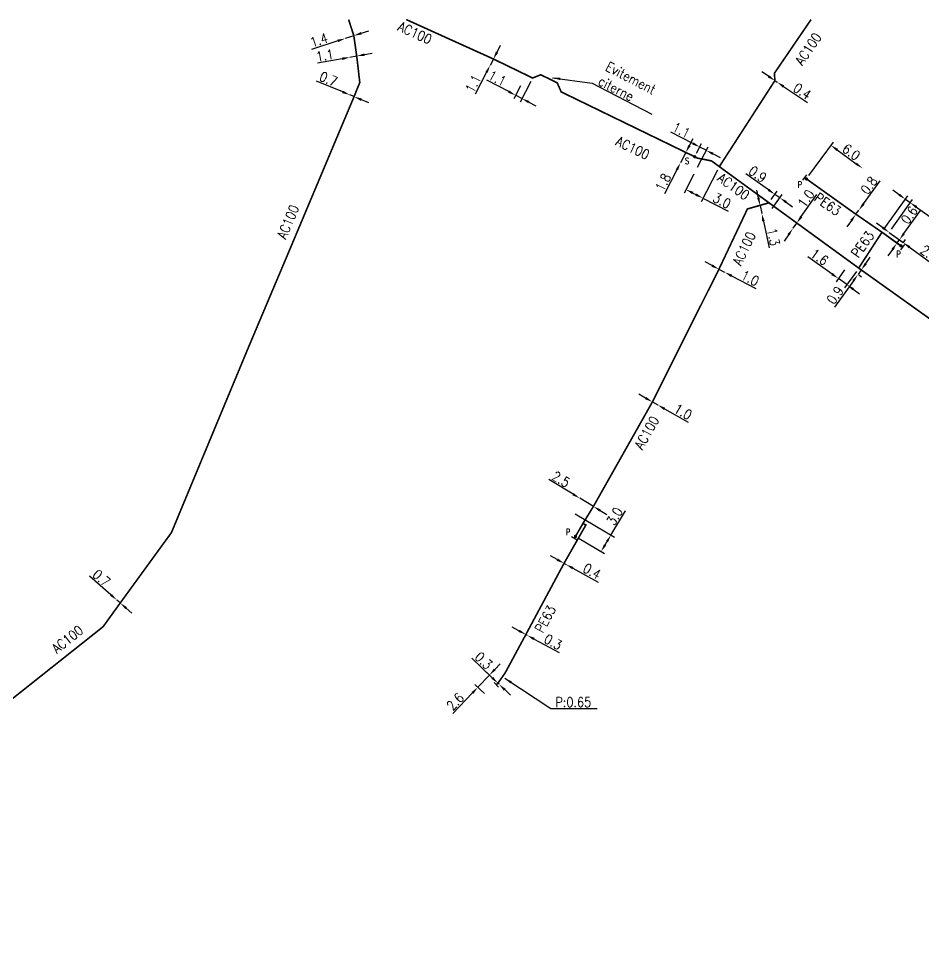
# Model space of a CAD drawing. Header units: millimetres. Extents: x 107999 to 109004, y 120010 to 121005.
# Drawn here: x 108574.5 to 108713.8, y 120855.8 to 121000.1 of the extents above; entities that cross this region are included whole.
import ezdxf
from ezdxf.enums import TextEntityAlignment as Align

# ---------------------------------------------------------------- set-up
doc = ezdxf.new("R2010")
doc.units = ezdxf.units.MM
doc.header["$PDMODE"] = 34
doc.linetypes.add('L_25_AP', pattern=[2000, 1000, 1000])
doc.linetypes.add('L_25_PE', pattern=[2000, 1000, 1000])
doc.layers.get('0').update_dxf_attribs({"linetype": 'CONTINUOUS'})
doc.layers.get('Defpoints').update_dxf_attribs({"linetype": 'CONTINUOUS'})
for name, color, linetype in [('L_150', 1, 'CONTINUOUS'), ('L_300', 7, 'CONTINUOUS'), ('L_340', 7, 'CONTINUOUS')]:
    doc.layers.add(name, color=color, linetype=linetype)
doc.styles.add('G_ROMANS', font='ROMANS.SHX', dxfattribs={"width": 0.75})
doc.styles.get("Standard").update_dxf_attribs({"font": 'romans.shx', "width": 0.85})
doc.dimstyles.get("Standard").update_dxf_attribs({"dimtxt": 1.5, "dimasz": 1.2, "dimexe": 0.625, "dimexo": 0.625, "dimgap": 0.25, "dimtad": 1, "dimdec": 1, "dimzin": 0, "dimdsep": 46, "dimtxsty": 'Standard', "dimcen": -0.5, "dimadec": 0, "dimazin": 0, "dimtfac": 1, "dimtdec": 1, "dimtmove": 0, "dimatfit": 3, "dimfxl": 0, "dimtolj": 1, "dimtzin": 0, "dimarcsym": 0})

# ---------------------------------------------------------------- blocks, each defined once
blk = doc.blocks.new('L_340_07')
at = {"color": 0, "linetype": 'Continuous', "const_width": 0.25, "flags": 128}
blk.add_lwpolyline([(0, 0), (0.35, 0)], dxfattribs=at)
at = {"color": 0, "linetype": 'Continuous', "flags": 128}
blk.add_lwpolyline([(0.35, -0.5), (0.35, 0.5)], dxfattribs=at)
at = {"color": 0, "linetype": 'Continuous', "width": 0.75, "flags": 3}
for tag, p in [('DEF_LEG', (0.72, -3.47)), ('DEF_COUP', (0.72, -5.97)), ('DEF_TYPE', (0.72, -8.47))]:
    blk.add_attdef(tag, text='', height=1.2, dxfattribs=at).set_placement(p, align=Align.MIDDLE)
blk = doc.blocks.new('*D84')
at = {"layer": 'Defpoints', "color": 0, "linetype": 'Continuous', "transparency": 16777216}
for p in [(108702.09, 120961.95), (108703.88, 120961.71), (108700.76, 120960.09)]:
    blk.add_point(p, dxfattribs=at)
at = {"layer": 'L_150', "color": 0, "linetype": 'Continuous', "lineweight": -2, "transparency": 16777216}
for p, q in [((108699.78, 120960.79), (108696.05, 120963.46)), ((108701.72, 120961.44), (108700.39, 120959.58)), ((108703.52, 120961.2), (108701.69, 120958.65)), ((108702.06, 120959.16), (108700.76, 120960.09)), ((108703.03, 120958.46), (108704.01, 120957.76))]:
    blk.add_line(p, q, dxfattribs=at)
at = {"layer": 'L_150', "color": 0, "linetype": 'Continuous', "transparency": 16777216}
for points in [[(108699.9, 120960.95), (108699.66, 120960.63), (108700.76, 120960.09)], [(108703.15, 120958.62), (108702.92, 120958.3), (108702.06, 120959.16)]]:
    blk.add_solid(points, dxfattribs=at)
at = {"layer": 'L_150', "color": 0, "linetype": 'Continuous', "transparency": 16777216, "insert": (108697.85, 120963.4), "char_height": 1.5, "attachment_point": 5, "rotation": 324.4195}
blk.add_mtext('\\A1;1.6', dxfattribs=at)
blk = doc.blocks.new('*D85')
at = {"layer": 'Defpoints', "color": 0, "linetype": 'Continuous', "transparency": 16777216}
for p in [(108703.88, 120961.71), (108703.39, 120961.02), (108703.78, 120960.74)]:
    blk.add_point(p, dxfattribs=at)
at = {"layer": 'L_150', "color": 0, "linetype": 'Continuous', "lineweight": -2, "transparency": 16777216}
for p, q in [((108704.97, 120962.4), (108705.67, 120963.38)), ((108704.27, 120961.43), (108703.78, 120960.74)), ((108703.89, 120960.65), (108704.29, 120960.37)), ((108704.39, 120961.35), (108704.78, 120961.07)), ((108703.08, 120959.76), (108700.16, 120955.68))]:
    blk.add_line(p, q, dxfattribs=at)
at = {"layer": 'L_150', "color": 0, "linetype": 'Continuous', "transparency": 16777216}
for points in [[(108704.81, 120962.52), (108705.13, 120962.29), (108704.27, 120961.43)], [(108702.92, 120959.88), (108703.24, 120959.65), (108703.78, 120960.74)]]:
    blk.add_solid(points, dxfattribs=at)
at = {"layer": 'L_150', "color": 0, "linetype": 'Continuous', "transparency": 16777216, "insert": (108700.25, 120957.53), "char_height": 1.5, "attachment_point": 5, "rotation": 54.4195}
blk.add_mtext('\\A1;0.9', dxfattribs=at)
blk = doc.blocks.new('*D86')
at = {"layer": 'Defpoints', "color": 0, "linetype": 'Continuous', "transparency": 16777216}
for p in [(108708.56, 120967.21), (108708.56, 120967.21), (108710.39, 120965.14)]:
    blk.add_point(p, dxfattribs=at)
at = {"layer": 'L_300', "color": 0, "linetype": 'Continuous', "lineweight": -2, "transparency": 16777216}
for p, q in [((108707.59, 120967.91), (108706.62, 120968.62)), ((108708.56, 120967.21), (108710.75, 120965.63)), ((108710.76, 120965.65), (108711.11, 120966.13)), ((108711.72, 120964.92), (108715.45, 120962.22))]:
    blk.add_line(p, q, dxfattribs=at)
at = {"layer": 'L_300', "color": 0, "linetype": 'Continuous', "transparency": 16777216}
for points in [[(108707.7, 120968.08), (108707.47, 120967.75), (108708.56, 120967.21)], [(108711.84, 120965.08), (108711.6, 120964.76), (108710.75, 120965.63)]]:
    blk.add_solid(points, dxfattribs=at)
at = {"layer": 'L_300', "color": 0, "linetype": 'Continuous', "transparency": 16777216, "insert": (108714.75, 120963.96), "char_height": 1.5, "attachment_point": 5, "rotation": 324.086}
blk.add_mtext('\\A1;2.7', dxfattribs=at)
blk = doc.blocks.new('*D87')
at = {"layer": 'Defpoints', "color": 0, "linetype": 'Continuous', "transparency": 16777216}
for p in [(108707.47, 120967.23), (108708.56, 120967.21), (108710.15, 120966.06)]:
    blk.add_point(p, dxfattribs=at)
at = {"layer": 'L_150', "color": 0, "linetype": 'Continuous', "lineweight": -2, "transparency": 16777216}
for p, q in [((108710.85, 120967.03), (108713.42, 120970.57)), ((108707.97, 120966.86), (108710.29, 120965.18)), ((108709.07, 120966.84), (108710.66, 120965.69)), ((108709.78, 120965.55), (108710.15, 120966.06)), ((108709.08, 120964.58), (108708.37, 120963.61))]:
    blk.add_line(p, q, dxfattribs=at)
at = {"layer": 'L_150', "color": 0, "linetype": 'Continuous', "transparency": 16777216}
for points in [[(108710.69, 120967.15), (108711.01, 120966.91), (108710.15, 120966.06)], [(108708.92, 120964.7), (108709.24, 120964.46), (108709.78, 120965.55)]]:
    blk.add_solid(points, dxfattribs=at)
at = {"layer": 'L_150', "color": 0, "linetype": 'Continuous', "transparency": 16777216, "insert": (108711.68, 120969.87), "char_height": 1.5, "attachment_point": 5, "rotation": 54.086}
blk.add_mtext('\\A1;0.6', dxfattribs=at)
blk = doc.blocks.new('*D88')
at = {"layer": 'Defpoints', "color": 0, "linetype": 'Continuous', "transparency": 16777216}
for p in [(108703.93, 120970.64), (108703.93, 120970.64), (108703.46, 120970)]:
    blk.add_point(p, dxfattribs=at)
at = {"layer": 'L_150', "color": 0, "linetype": 'Continuous', "lineweight": -2, "transparency": 16777216}
for p, q in [((108704.64, 120971.61), (108707.21, 120975.14)), ((108703.46, 120970), (108703.93, 120970.64)), ((108702.75, 120969.03), (108702.04, 120968.06))]:
    blk.add_line(p, q, dxfattribs=at)
at = {"layer": 'L_150', "color": 0, "linetype": 'Continuous', "transparency": 16777216}
for points in [[(108704.48, 120971.73), (108704.8, 120971.5), (108703.93, 120970.64)], [(108702.59, 120969.15), (108702.91, 120968.91), (108703.46, 120970)]]:
    blk.add_solid(points, dxfattribs=at)
at = {"layer": 'L_150', "color": 0, "linetype": 'Continuous', "transparency": 16777216, "insert": (108705.47, 120974.45), "char_height": 1.5, "attachment_point": 5, "rotation": 53.8646}
blk.add_mtext('\\A1;0.8', dxfattribs=at)
blk = doc.blocks.new('*D89')
at = {"layer": 'Defpoints', "color": 0, "linetype": 'Continuous', "transparency": 16777216}
for p in [(108704.46, 120977.08), (108704.46, 120977.08), (108695.83, 120975.45)]:
    blk.add_point(p, dxfattribs=at)
at = {"layer": 'L_300', "color": 0, "linetype": 'Continuous', "lineweight": -2, "transparency": 16777216}
for p, q in [((108696.2, 120975.95), (108699.98, 120981.13)), ((108700.58, 120979.92), (108703.49, 120977.79))]:
    blk.add_line(p, q, dxfattribs=at)
at = {"layer": 'L_300', "color": 0, "linetype": 'Continuous', "transparency": 16777216}
for points in [[(108700.7, 120980.08), (108700.46, 120979.75), (108699.61, 120980.62)], [(108703.61, 120977.95), (108703.37, 120977.63), (108704.46, 120977.08)]]:
    blk.add_solid(points, dxfattribs=at)
at = {"layer": 'L_300', "color": 0, "linetype": 'Continuous', "transparency": 16777216, "insert": (108702.74, 120979.58), "char_height": 1.5, "attachment_point": 5, "rotation": 323.8638}
blk.add_mtext('\\A1;6.0', dxfattribs=at)
blk = doc.blocks.new('*D90')
at = {"layer": 'Defpoints', "color": 0, "linetype": 'Continuous', "transparency": 16777216}
for p in [(108711.83, 120971.79), (108707.47, 120967.23), (108708.56, 120967.21)]:
    blk.add_point(p, dxfattribs=at)
at = {"layer": 'L_150', "color": 0, "linetype": 'Continuous', "lineweight": -2, "transparency": 16777216}
for p, q in [((108710.12, 120973.01), (108709.15, 120973.71)), ((108707.83, 120967.73), (108711.46, 120972.82)), ((108708.92, 120967.72), (108712.19, 120972.3)), ((108711.1, 120972.31), (108711.83, 120971.79)), ((108712.81, 120971.1), (108716.99, 120968.11))]:
    blk.add_line(p, q, dxfattribs=at)
at = {"layer": 'L_150', "color": 0, "linetype": 'Continuous', "transparency": 16777216}
for points in [[(108710.24, 120973.17), (108710.01, 120972.85), (108711.1, 120972.31)], [(108712.92, 120971.26), (108712.69, 120970.93), (108711.83, 120971.79)]]:
    blk.add_solid(points, dxfattribs=at)
at = {"layer": 'L_150', "color": 0, "linetype": 'Continuous', "transparency": 16777216, "insert": (108716.31, 120969.83), "char_height": 1.5, "attachment_point": 5, "rotation": 324.4726}
blk.add_mtext('\\A1;0.9', dxfattribs=at)
blk = doc.blocks.new('*D266')
at = {"layer": 'Defpoints', "color": 0, "linetype": 'Continuous', "transparency": 16777216}
for p in [(108690.98, 120990.59), (108691.31, 120990.36), (108691.31, 120990.36)]:
    blk.add_point(p, dxfattribs=at)
at = {"layer": 'L_150', "color": 0, "linetype": 'Continuous', "lineweight": -2, "transparency": 16777216}
for p, q in [((108689.99, 120991.26), (108688.99, 120991.93)), ((108690.98, 120990.59), (108691.31, 120990.36)), ((108692.31, 120989.69), (108695.98, 120987.21))]:
    blk.add_line(p, q, dxfattribs=at)
at = {"layer": 'L_150', "color": 0, "linetype": 'Continuous', "transparency": 16777216}
for points in [[(108690.1, 120991.42), (108689.88, 120991.09), (108690.98, 120990.59)], [(108692.42, 120989.86), (108692.2, 120989.52), (108691.31, 120990.36)]]:
    blk.add_solid(points, dxfattribs=at)
at = {"layer": 'L_150', "color": 0, "linetype": 'Continuous', "transparency": 16777216, "insert": (108695.2, 120988.95), "char_height": 1.5, "attachment_point": 5, "rotation": 326.0063}
blk.add_mtext('\\A1;0.4', dxfattribs=at)
blk = doc.blocks.new('*D267')
at = {"layer": 'Defpoints', "color": 0, "linetype": 'Continuous', "transparency": 16777216}
for p in [(108677.27, 120979.52), (108676.44, 120977.93), (108676.44, 120977.93)]:
    blk.add_point(p, dxfattribs=at)
at = {"layer": 'L_150', "color": 0, "linetype": 'Continuous', "lineweight": -2, "transparency": 16777216}
for p, q in [((108677.82, 120980.59), (108678.37, 120981.66)), ((108677.27, 120979.52), (108676.44, 120977.93)), ((108675.89, 120976.86), (108673.97, 120973.14))]:
    blk.add_line(p, q, dxfattribs=at)
at = {"layer": 'L_150', "color": 0, "linetype": 'Continuous', "transparency": 16777216}
for points in [[(108677.64, 120980.68), (108678, 120980.5), (108677.27, 120979.52)], [(108675.72, 120976.95), (108676.07, 120976.77), (108676.44, 120977.93)]]:
    blk.add_solid(points, dxfattribs=at)
at = {"layer": 'L_150', "color": 0, "linetype": 'Continuous', "transparency": 16777216, "insert": (108673.77, 120974.92), "char_height": 1.5, "attachment_point": 5, "rotation": 62.6702}
blk.add_mtext('\\A1;1.8', dxfattribs=at)
blk = doc.blocks.new('*D268')
at = {"layer": 'Defpoints', "color": 0, "linetype": 'Continuous', "transparency": 16777216}
for p in [(108680.39, 120979.85), (108678.64, 120978.86), (108678.78, 120976.72)]:
    blk.add_point(p, dxfattribs=at)
at = {"layer": 'L_300', "color": 0, "linetype": 'Continuous', "lineweight": -2, "transparency": 16777216}
for p, q in [((108678.35, 120980.91), (108674.95, 120982.66)), ((108678.93, 120979.41), (108679.7, 120980.91)), ((108679.06, 120977.28), (108680.68, 120980.41)), ((108680.39, 120979.85), (108679.42, 120980.36)), ((108681.46, 120979.3), (108682.53, 120978.75))]:
    blk.add_line(p, q, dxfattribs=at)
at = {"layer": 'L_300', "color": 0, "linetype": 'Continuous', "transparency": 16777216}
for points in [[(108678.44, 120981.09), (108678.26, 120980.73), (108679.42, 120980.36)], [(108681.55, 120979.48), (108681.37, 120979.12), (108680.39, 120979.85)]]:
    blk.add_solid(points, dxfattribs=at)
at = {"layer": 'L_300', "color": 0, "linetype": 'Continuous', "transparency": 16777216, "insert": (108676.58, 120982.95), "char_height": 1.5, "attachment_point": 5, "rotation": 332.6702}
blk.add_mtext('\\A1;1.1', dxfattribs=at)
blk = doc.blocks.new('*D269')
at = {"layer": 'Defpoints', "color": 0, "linetype": 'Continuous', "transparency": 16777216}
for p in [(108693.77, 120967.84), (108693.77, 120967.84), (108694.35, 120968.65)]:
    blk.add_point(p, dxfattribs=at)
at = {"layer": 'L_150', "color": 0, "linetype": 'Continuous', "lineweight": -2, "transparency": 16777216}
for p, q in [((108695.04, 120969.63), (108697.45, 120973.06)), ((108693.77, 120967.84), (108694.35, 120968.65)), ((108693.08, 120966.85), (108692.39, 120965.87))]:
    blk.add_line(p, q, dxfattribs=at)
at = {"layer": 'L_150', "color": 0, "linetype": 'Continuous', "transparency": 16777216}
for points in [[(108694.87, 120969.75), (108695.2, 120969.52), (108694.35, 120968.65)], [(108692.92, 120966.97), (108693.24, 120966.74), (108693.77, 120967.84)]]:
    blk.add_solid(points, dxfattribs=at)
at = {"layer": 'L_150', "color": 0, "linetype": 'Continuous', "transparency": 16777216, "insert": (108695.77, 120972.41), "char_height": 1.5, "attachment_point": 5, "rotation": 54.8504}
blk.add_mtext('\\A1;1.0', dxfattribs=at)
blk = doc.blocks.new('*D270')
at = {"layer": 'Defpoints', "color": 0, "linetype": 'Continuous', "transparency": 16777216}
for p in [(108678.78, 120976.72), (108682.42, 120977.34), (108677.28, 120973.82)]:
    blk.add_point(p, dxfattribs=at)
at = {"layer": 'L_150', "color": 0, "linetype": 'Continuous', "lineweight": -2, "transparency": 16777216}
for p, q in [((108678.49, 120976.17), (108676.99, 120973.27)), ((108682.13, 120976.79), (108679.61, 120971.91)), ((108678.34, 120973.27), (108678.83, 120973.02)), ((108679.9, 120972.47), (108683.78, 120970.46))]:
    blk.add_line(p, q, dxfattribs=at)
at = {"layer": 'L_150', "color": 0, "linetype": 'Continuous', "transparency": 16777216}
for points in [[(108678.44, 120973.45), (108678.25, 120973.09), (108677.28, 120973.82)], [(108678.92, 120973.2), (108678.74, 120972.84), (108679.9, 120972.47)]]:
    blk.add_solid(points, dxfattribs=at)
at = {"layer": 'L_150', "color": 0, "linetype": 'Continuous', "transparency": 16777216, "insert": (108682.83, 120972.08), "char_height": 1.5, "attachment_point": 5, "rotation": 332.6702}
blk.add_mtext('\\A1;3.0', dxfattribs=at)
blk = doc.blocks.new('*D271')
at = {"layer": 'Defpoints', "color": 0, "linetype": 'Continuous', "transparency": 16777216}
for p in [(108653.68, 120990.99), (108652.09, 120990.33), (108651.06, 120988.34)]:
    blk.add_point(p, dxfattribs=at)
at = {"layer": 'L_150', "color": 0, "linetype": 'Continuous', "lineweight": -2, "transparency": 16777216}
for p, q in [((108649.99, 120988.9), (108646.6, 120990.67)), ((108651.8, 120989.77), (108650.77, 120987.79)), ((108653.39, 120990.43), (108651.74, 120987.28)), ((108652.03, 120987.83), (108651.06, 120988.34)), ((108653.09, 120987.28), (108654.16, 120986.72))]:
    blk.add_line(p, q, dxfattribs=at)
at = {"layer": 'L_150', "color": 0, "linetype": 'Continuous', "transparency": 16777216}
for points in [[(108650.08, 120989.08), (108649.9, 120988.72), (108651.06, 120988.34)], [(108653.19, 120987.46), (108653, 120987.1), (108652.03, 120987.83)]]:
    blk.add_solid(points, dxfattribs=at)
at = {"layer": 'L_150', "color": 0, "linetype": 'Continuous', "transparency": 16777216, "insert": (108648.23, 120990.95), "char_height": 1.5, "attachment_point": 5, "rotation": 332.4283}
blk.add_mtext('\\A1;1.1', dxfattribs=at)
blk = doc.blocks.new('*D272')
at = {"layer": 'Defpoints', "color": 0, "linetype": 'Continuous', "transparency": 16777216}
for p in [(108647.64, 120993.92), (108647.13, 120992.94), (108647.13, 120992.94)]:
    blk.add_point(p, dxfattribs=at)
at = {"layer": 'L_150', "color": 0, "linetype": 'Continuous', "lineweight": -2, "transparency": 16777216}
for p, q in [((108648.2, 120994.98), (108648.75, 120996.05)), ((108647.64, 120993.92), (108647.13, 120992.94)), ((108646.58, 120991.88), (108644.81, 120988.49))]:
    blk.add_line(p, q, dxfattribs=at)
at = {"layer": 'L_150', "color": 0, "linetype": 'Continuous', "transparency": 16777216}
for points in [[(108648.02, 120995.07), (108648.38, 120994.89), (108647.64, 120993.92)], [(108646.4, 120991.97), (108646.76, 120991.79), (108647.13, 120992.94)]]:
    blk.add_solid(points, dxfattribs=at)
at = {"layer": 'L_150', "color": 0, "linetype": 'Continuous', "transparency": 16777216, "insert": (108644.53, 120990.11), "char_height": 1.5, "attachment_point": 5, "rotation": 62.4288}
blk.add_mtext('\\A1;1.1', dxfattribs=at)
blk = doc.blocks.new('*D273')
at = {"layer": 'Defpoints', "color": 0, "linetype": 'Continuous', "transparency": 16777216}
for p in [(108624.81, 120997.08), (108624.81, 120997.08), (108626.14, 120997.51)]:
    blk.add_point(p, dxfattribs=at)
at = {"layer": 'L_150', "color": 0, "linetype": 'Continuous', "lineweight": -2, "transparency": 16777216}
for p, q in [((108627.29, 120997.88), (108628.43, 120998.25)), ((108623.67, 120996.71), (108619.62, 120995.41)), ((108626.14, 120997.51), (108624.81, 120997.08))]:
    blk.add_line(p, q, dxfattribs=at)
at = {"layer": 'L_150', "color": 0, "linetype": 'Continuous', "transparency": 16777216}
for points in [[(108627.22, 120998.07), (108627.35, 120997.69), (108626.14, 120997.51)], [(108623.61, 120996.9), (108623.73, 120996.52), (108624.81, 120997.08)]]:
    blk.add_solid(points, dxfattribs=at)
at = {"layer": 'L_150', "color": 0, "linetype": 'Continuous', "transparency": 16777216, "insert": (108620.77, 120996.83), "char_height": 1.5, "attachment_point": 5, "rotation": 17.8798}
blk.add_mtext('\\A1;1.4', dxfattribs=at)
blk = doc.blocks.new('*D274')
at = {"layer": 'Defpoints', "color": 0, "linetype": 'Continuous', "transparency": 16777216}
for p in [(108688.69, 120971.37), (108688.96, 120970.1), (108688.96, 120970.1)]:
    blk.add_point(p, dxfattribs=at)
at = {"layer": 'L_150', "color": 0, "linetype": 'Continuous', "lineweight": -2, "transparency": 16777216}
for p, q in [((108688.44, 120972.55), (108688.18, 120973.72)), ((108688.69, 120971.37), (108688.96, 120970.1)), ((108689.22, 120968.93), (108690.1, 120964.84))]:
    blk.add_line(p, q, dxfattribs=at)
at = {"layer": 'L_150', "color": 0, "linetype": 'Continuous', "transparency": 16777216}
for points in [[(108688.63, 120972.59), (108688.24, 120972.5), (108688.69, 120971.37)], [(108689.41, 120968.97), (108689.02, 120968.89), (108688.96, 120970.1)]]:
    blk.add_solid(points, dxfattribs=at)
at = {"layer": 'L_150', "color": 0, "linetype": 'Continuous', "transparency": 16777216, "insert": (108690.76, 120966.51), "char_height": 1.5, "attachment_point": 5, "rotation": 282.1858}
blk.add_mtext('\\A1;1.3', dxfattribs=at)
blk = doc.blocks.new('*D275')
at = {"layer": 'Defpoints', "color": 0, "linetype": 'Continuous', "transparency": 16777216}
for p in [(108690.07, 120971.77), (108691.72, 120972.55), (108690.18, 120970.37)]:
    blk.add_point(p, dxfattribs=at)
at = {"layer": 'L_150', "color": 0, "linetype": 'Continuous', "lineweight": -2, "transparency": 16777216}
for p, q in [((108690, 120973.76), (108686.48, 120976.24)), ((108690.43, 120972.28), (108691.34, 120973.58)), ((108690.54, 120970.88), (108692.08, 120973.07)), ((108691.72, 120972.55), (108690.98, 120973.07)), ((108692.7, 120971.86), (108693.68, 120971.17))]:
    blk.add_line(p, q, dxfattribs=at)
at = {"layer": 'L_150', "color": 0, "linetype": 'Continuous', "transparency": 16777216}
for points in [[(108690.12, 120973.93), (108689.89, 120973.6), (108690.98, 120973.07)], [(108692.82, 120972.03), (108692.59, 120971.7), (108691.72, 120972.55)]]:
    blk.add_solid(points, dxfattribs=at)
at = {"layer": 'L_150', "color": 0, "linetype": 'Continuous', "transparency": 16777216, "insert": (108688.33, 120976.17), "char_height": 1.5, "attachment_point": 5, "rotation": 324.8504}
blk.add_mtext('\\A1;0.9', dxfattribs=at)
blk = doc.blocks.new('*D276')
at = {"layer": 'Defpoints', "color": 0, "linetype": 'Continuous', "transparency": 16777216}
for p in [(108625.54, 120988.38), (108625.54, 120988.38), (108626.18, 120988.12)]:
    blk.add_point(p, dxfattribs=at)
at = {"layer": 'L_150', "color": 0, "linetype": 'Continuous', "lineweight": -2, "transparency": 16777216}
for p, q in [((108624.43, 120988.84), (108620.39, 120990.51)), ((108626.18, 120988.12), (108625.54, 120988.38)), ((108627.29, 120987.66), (108628.4, 120987.2))]:
    blk.add_line(p, q, dxfattribs=at)
at = {"layer": 'L_150', "color": 0, "linetype": 'Continuous', "transparency": 16777216}
for points in [[(108624.51, 120989.03), (108624.35, 120988.66), (108625.54, 120988.38)], [(108627.37, 120987.84), (108627.22, 120987.47), (108626.18, 120988.12)]]:
    blk.add_solid(points, dxfattribs=at)
at = {"layer": 'L_150', "color": 0, "linetype": 'Continuous', "transparency": 16777216, "insert": (108622.24, 120990.83), "char_height": 1.5, "attachment_point": 5, "rotation": 337.521}
blk.add_mtext('\\A1;0.7', dxfattribs=at)
blk = doc.blocks.new('*D421')
at = {"layer": 'Defpoints', "color": 0, "linetype": 'Continuous', "transparency": 16777216}
for p in [(108682.36, 120961.53), (108683.24, 120961.07), (108683.24, 120961.07)]:
    blk.add_point(p, dxfattribs=at)
at = {"layer": 'L_150', "color": 0, "linetype": 'Continuous', "lineweight": -2, "transparency": 16777216}
for p, q in [((108681.3, 120962.09), (108680.23, 120962.65)), ((108682.36, 120961.53), (108683.24, 120961.07)), ((108684.31, 120960.51), (108688.02, 120958.56))]:
    blk.add_line(p, q, dxfattribs=at)
at = {"layer": 'L_150', "color": 0, "linetype": 'Continuous', "transparency": 16777216}
for points in [[(108681.39, 120962.27), (108681.2, 120961.91), (108682.36, 120961.53)], [(108684.4, 120960.69), (108684.21, 120960.33), (108683.24, 120961.07)]]:
    blk.add_solid(points, dxfattribs=at)
at = {"layer": 'L_150', "color": 0, "linetype": 'Continuous', "transparency": 16777216, "insert": (108687.16, 120960.14), "char_height": 1.5, "attachment_point": 5, "rotation": 332.333}
blk.add_mtext('\\A1;1.0', dxfattribs=at)
blk = doc.blocks.new('*D469')
at = {"layer": 'Defpoints', "color": 0, "linetype": 'Continuous', "transparency": 16777216}
for p in [(108589.64, 120910.57), (108589.64, 120910.57), (108590.17, 120910.11)]:
    blk.add_point(p, dxfattribs=at)
at = {"layer": 'L_150', "color": 0, "linetype": 'Continuous', "lineweight": -2, "transparency": 16777216}
for p, q in [((108588.74, 120911.36), (108585.44, 120914.23)), ((108590.17, 120910.11), (108589.64, 120910.57)), ((108591.08, 120909.32), (108591.98, 120908.53))]:
    blk.add_line(p, q, dxfattribs=at)
at = {"layer": 'L_150', "color": 0, "linetype": 'Continuous', "transparency": 16777216}
for points in [[(108588.87, 120911.51), (108588.61, 120911.21), (108589.64, 120910.57)], [(108591.21, 120909.47), (108590.95, 120909.17), (108590.17, 120910.11)]]:
    blk.add_solid(points, dxfattribs=at)
at = {"layer": 'L_150', "color": 0, "linetype": 'Continuous', "transparency": 16777216, "insert": (108587.3, 120913.94), "char_height": 1.5, "attachment_point": 5, "rotation": 318.9269}
blk.add_mtext('\\A1;0.7', dxfattribs=at)
blk = doc.blocks.new('*D470')
at = {"layer": 'Defpoints', "color": 0, "linetype": 'Continuous', "transparency": 16777216}
for p in [(108625.51, 120994.17), (108625.51, 120994.17), (108626.59, 120994.37)]:
    blk.add_point(p, dxfattribs=at)
at = {"layer": 'L_150', "color": 0, "linetype": 'Continuous', "lineweight": -2, "transparency": 16777216}
for p, q in [((108624.33, 120993.95), (108620.57, 120993.26)), ((108626.59, 120994.37), (108625.51, 120994.17)), ((108627.77, 120994.59), (108628.95, 120994.81))]:
    blk.add_line(p, q, dxfattribs=at)
at = {"layer": 'L_150', "color": 0, "linetype": 'Continuous', "transparency": 16777216}
for points in [[(108624.29, 120994.15), (108624.37, 120993.75), (108625.51, 120994.17)], [(108627.73, 120994.78), (108627.81, 120994.39), (108626.59, 120994.37)]]:
    blk.add_solid(points, dxfattribs=at)
at = {"layer": 'L_150', "color": 0, "linetype": 'Continuous', "transparency": 16777216, "insert": (108621.68, 120994.48), "char_height": 1.5, "attachment_point": 5, "rotation": 10.4694}
blk.add_mtext('\\A1;1.1', dxfattribs=at)
blk = doc.blocks.new('*D473')
at = {"layer": 'Defpoints', "color": 0, "linetype": 'Continuous', "transparency": 16777216}
for p in [(108645.23, 120897.12), (108648.33, 120897.76), (108646.7, 120895.72)]:
    blk.add_point(p, dxfattribs=at)
at = {"layer": 'L_340', "color": 0, "linetype": 'Continuous', "lineweight": -2, "transparency": 16777216}
for p, q in [((108647.84, 120899.87), (108648.67, 120900.74)), ((108647.02, 120899), (108645.23, 120897.12)), ((108647.88, 120898.19), (108646.56, 120899.43)), ((108646.25, 120896.15), (108644.78, 120897.55)), ((108644.4, 120896.25), (108641.39, 120893.08))]:
    blk.add_line(p, q, dxfattribs=at)
at = {"layer": 'L_340', "color": 0, "linetype": 'Continuous', "transparency": 16777216}
for points in [[(108647.7, 120900.01), (108647.99, 120899.74), (108647.02, 120899)], [(108644.26, 120896.39), (108644.55, 120896.11), (108645.23, 120897.12)]]:
    blk.add_solid(points, dxfattribs=at)
at = {"layer": 'L_340', "color": 0, "linetype": 'Continuous', "transparency": 16777216, "insert": (108641.76, 120894.92), "char_height": 1.5, "attachment_point": 5, "rotation": 46.4667}
blk.add_mtext('\\A1;2.6', dxfattribs=at)
blk = doc.blocks.new('*D474')
at = {"layer": 'Defpoints', "color": 0, "linetype": 'Continuous', "transparency": 16777216}
for p in [(108658.51, 120916.22), (108658.82, 120916.05), (108658.82, 120916.05)]:
    blk.add_point(p, dxfattribs=at)
at = {"layer": 'L_150', "color": 0, "linetype": 'Continuous', "lineweight": -2, "transparency": 16777216}
for p, q in [((108657.46, 120916.8), (108656.41, 120917.38)), ((108658.51, 120916.22), (108658.82, 120916.05)), ((108659.87, 120915.47), (108663.75, 120913.34))]:
    blk.add_line(p, q, dxfattribs=at)
at = {"layer": 'L_150', "color": 0, "linetype": 'Continuous', "transparency": 16777216}
for points in [[(108657.56, 120916.97), (108657.36, 120916.62), (108658.51, 120916.22)], [(108659.97, 120915.65), (108659.77, 120915.3), (108658.82, 120916.05)]]:
    blk.add_solid(points, dxfattribs=at)
at = {"layer": 'L_150', "color": 0, "linetype": 'Continuous', "transparency": 16777216, "insert": (108662.82, 120914.99), "char_height": 1.5, "attachment_point": 5, "rotation": 331.1947}
blk.add_mtext('\\A1;0.4', dxfattribs=at)
blk = doc.blocks.new('*D475')
at = {"layer": 'Defpoints', "color": 0, "linetype": 'Continuous', "transparency": 16777216}
for p in [(108660.93, 120926.25), (108660.93, 120926.25), (108663.03, 120924.98)]:
    blk.add_point(p, dxfattribs=at)
at = {"layer": 'L_150', "color": 0, "linetype": 'Continuous', "lineweight": -2, "transparency": 16777216}
for p, q in [((108659.9, 120926.87), (108656.16, 120929.13)), ((108663.03, 120924.98), (108660.93, 120926.25)), ((108664.06, 120924.36), (108665.08, 120923.74))]:
    blk.add_line(p, q, dxfattribs=at)
at = {"layer": 'L_150', "color": 0, "linetype": 'Continuous', "transparency": 16777216}
for points in [[(108660.01, 120927.04), (108659.8, 120926.7), (108660.93, 120926.25)], [(108664.16, 120924.54), (108663.95, 120924.19), (108663.03, 120924.98)]]:
    blk.add_solid(points, dxfattribs=at)
at = {"layer": 'L_150', "color": 0, "linetype": 'Continuous', "transparency": 16777216, "insert": (108658.04, 120929.17), "char_height": 1.5, "attachment_point": 5, "rotation": 328.8901}
blk.add_mtext('\\A1;2.5', dxfattribs=at)
blk = doc.blocks.new('*D476')
at = {"layer": 'Defpoints', "color": 0, "linetype": 'Continuous', "transparency": 16777216}
for p in [(108672.12, 120941.09), (108672.95, 120940.62), (108672.95, 120940.62)]:
    blk.add_point(p, dxfattribs=at)
at = {"layer": 'L_150', "color": 0, "linetype": 'Continuous', "lineweight": -2, "transparency": 16777216}
for p, q in [((108671.08, 120941.68), (108670.04, 120942.27)), ((108672.12, 120941.09), (108672.95, 120940.62)), ((108673.99, 120940.03), (108677.64, 120937.96))]:
    blk.add_line(p, q, dxfattribs=at)
at = {"layer": 'L_150', "color": 0, "linetype": 'Continuous', "transparency": 16777216}
for points in [[(108671.18, 120941.85), (108670.98, 120941.51), (108672.12, 120941.09)], [(108674.09, 120940.2), (108673.89, 120939.85), (108672.95, 120940.62)]]:
    blk.add_solid(points, dxfattribs=at)
at = {"layer": 'L_150', "color": 0, "linetype": 'Continuous', "transparency": 16777216, "insert": (108676.83, 120939.57), "char_height": 1.5, "attachment_point": 5, "rotation": 330.4227}
blk.add_mtext('\\A1;1.0', dxfattribs=at)
blk = doc.blocks.new('*D477')
at = {"layer": 'Defpoints', "color": 0, "linetype": 'Continuous', "transparency": 16777216}
for p in [(108659.68, 120924.18), (108660.28, 120920.38), (108665.73, 120920.57)]:
    blk.add_point(p, dxfattribs=at)
at = {"layer": 'L_300', "color": 0, "linetype": 'Continuous', "lineweight": -2, "transparency": 16777216}
for p, q in [((108665.73, 120920.57), (108667.97, 120924.32)), ((108660.22, 120923.86), (108666.26, 120920.25)), ((108660.82, 120920.06), (108664.75, 120917.72)), ((108664.83, 120919.07), (108665.11, 120919.54))]:
    blk.add_line(p, q, dxfattribs=at)
at = {"layer": 'L_300', "color": 0, "linetype": 'Continuous', "transparency": 16777216}
for points in [[(108664.94, 120919.64), (108665.28, 120919.44), (108665.73, 120920.57)], [(108664.66, 120919.17), (108665, 120918.96), (108664.21, 120918.04)]]:
    blk.add_solid(points, dxfattribs=at)
at = {"layer": 'L_300', "color": 0, "linetype": 'Continuous', "transparency": 16777216, "insert": (108666.3, 120923.47), "char_height": 1.5, "attachment_point": 5, "rotation": 59.1748}
blk.add_mtext('\\A1;3.0', dxfattribs=at)
blk = doc.blocks.new('*D478')
at = {"layer": 'Defpoints', "color": 0, "linetype": 'Continuous', "transparency": 16777216}
for p in [(108652.63, 120905.25), (108652.85, 120905.13), (108652.85, 120905.13)]:
    blk.add_point(p, dxfattribs=at)
at = {"layer": 'L_150', "color": 0, "linetype": 'Continuous', "lineweight": -2, "transparency": 16777216}
for p, q in [((108651.57, 120905.83), (108650.52, 120906.4)), ((108652.63, 120905.25), (108652.85, 120905.13)), ((108653.9, 120904.56), (108657.74, 120902.47))]:
    blk.add_line(p, q, dxfattribs=at)
at = {"layer": 'L_150', "color": 0, "linetype": 'Continuous', "transparency": 16777216}
for points in [[(108651.67, 120906), (108651.48, 120905.65), (108652.63, 120905.25)], [(108654, 120904.73), (108653.8, 120904.38), (108652.85, 120905.13)]]:
    blk.add_solid(points, dxfattribs=at)
at = {"layer": 'L_150', "color": 0, "linetype": 'Continuous', "transparency": 16777216, "insert": (108656.83, 120904.1), "char_height": 1.5, "attachment_point": 5, "rotation": 331.4001}
blk.add_mtext('\\A1;0.3', dxfattribs=at)
blk = doc.blocks.new('*D479')
at = {"layer": 'Defpoints', "color": 0, "linetype": 'Continuous', "transparency": 16777216}
for p in [(108648.33, 120897.76), (108648.51, 120897.58), (108648.51, 120897.58)]:
    blk.add_point(p, dxfattribs=at)
at = {"layer": 'L_340', "color": 0, "linetype": 'Continuous', "lineweight": -2, "transparency": 16777216}
for p, q in [((108647.46, 120898.58), (108644.29, 120901.59)), ((108648.51, 120897.58), (108648.33, 120897.76)), ((108649.38, 120896.76), (108650.25, 120895.93))]:
    blk.add_line(p, q, dxfattribs=at)
at = {"layer": 'L_340', "color": 0, "linetype": 'Continuous', "transparency": 16777216}
for points in [[(108647.6, 120898.73), (108647.32, 120898.44), (108648.33, 120897.76)], [(108649.52, 120896.9), (108649.24, 120896.61), (108648.51, 120897.58)]]:
    blk.add_solid(points, dxfattribs=at)
at = {"layer": 'L_340', "color": 0, "linetype": 'Continuous', "transparency": 16777216, "insert": (108646.13, 120901.23), "char_height": 1.5, "attachment_point": 5, "rotation": 316.4667}
blk.add_mtext('\\A1;0.3', dxfattribs=at)
blk = doc.blocks.new('L_300_12')
at = {"color": 0, "linetype": 'Continuous', "const_width": 0.248, "flags": 128}
blk.add_lwpolyline([(-0.13, 0, 1), (0.13, 0, 1)], format="xyb", close=True, dxfattribs=at)
at = {"linetype": 'Continuous', "style": 'G_ROMANS', "width": 0.75}
blk.add_attdef('P', text='', height=1, dxfattribs=at).set_placement((0, 1.33), align=Align.MIDDLE_CENTER)
at = {"color": 0, "linetype": 'Continuous', "width": 0.75, "flags": 3}
for tag, p in [('DEF_LEG', (0, -5)), ('DEF_COUP', (0, -7.5)), ('DEF_TYPE', (0, -10))]:
    blk.add_attdef(tag, text='', height=1.2, dxfattribs=at).set_placement(p, align=Align.MIDDLE)
blk = doc.blocks.new('L_300_11')
at = {"color": 0, "linetype": 'Continuous', "const_width": 0.248, "flags": 128}
blk.add_lwpolyline([(-0.13, 0, 1), (0.13, 0, 1)], format="xyb", close=True, dxfattribs=at)
at = {"linetype": 'Continuous', "style": 'G_ROMANS', "width": 0.75}
blk.add_attdef('S', text='', height=1, dxfattribs=at).set_placement((0, 1.35), align=Align.MIDDLE_CENTER)
at = {"color": 0, "linetype": 'Continuous', "width": 0.75, "flags": 3}
for tag, p in [('DEF_LEG', (0, -5)), ('DEF_COUP', (0, -7.5)), ('DEF_TYPE', (0, -10))]:
    blk.add_attdef(tag, text='', height=1.2, dxfattribs=at).set_placement(p, align=Align.MIDDLE)

msp = doc.modelspace()

# ---------------------------------------------------------------- linework, layer by layer
at = {"layer": 'L_150', "linetype": 'L_25_AP', "const_width": 0.25, "flags": 128}
for points in [[(108490.49, 120831.27), (108491.52, 120832), (108492.87, 120832.95), (108504.78, 120841.38), (108550.22, 120876.9), (108566.85, 120890.05), (108569.14, 120891.85), (108587.53, 120906.45), (108590.17, 120910.11), (108598.06, 120920.96), (108603.11, 120933.12), (108610.04, 120949.79), (108616.39, 120964.83), (108626.18, 120988.12), (108627.06, 120990.3), (108626.59, 120994.37), (108626.14, 120997.51), (108625.34, 121000)], [(108696.55, 121000), (108690.9, 120991.72), (108690.98, 120990.59), (108682.84, 120977.99), (108682.42, 120977.34)], [(108690.07, 120971.77), (108688.69, 120971.37), (108686.75, 120970.82), (108682.36, 120961.53), (108672.12, 120941.09), (108663.03, 120924.98), (108663.03, 120924.98), (108661.43, 120922.37), (108660.28, 120920.38)]]:
    msp.add_lwpolyline(points, dxfattribs=at)
msp.add_lwpolyline([(108852.81, 120856.5), (108846.76, 120859.68), (108822.63, 120876.93), (108759.77, 120921.69), (108755.08, 120925.13), (108752.81, 120926.77), (108703.88, 120961.71), (108694.35, 120968.65), (108682.42, 120977.34), (108681.26, 120978.19, 0.108326), (108681.16, 120978.23), (108679.1, 120978.64, -0.063666), (108679.04, 120978.66), (108677.27, 120979.52), (108658.08, 120988.85), (108657.45, 120990.26), (108654.93, 120991.49), (108653.68, 120990.99), (108647.64, 120993.92), (108634.21, 121000)], format="xyb", dxfattribs=at)
at = {"layer": 'L_150', "linetype": 'L_25_PE', "flags": 128}
msp.add_lwpolyline([(108710.39, 120965.14, 0.25, 0.25, 0), (108707.47, 120967.23, 0.25, 0.25, 0), (108703.46, 120970, 0.25, 0.25, 0), (108695.83, 120975.45, 0, 0, 0)], format="xyseb", dxfattribs=at)
at = {"layer": 'L_150', "linetype": 'L_25_PE', "const_width": 0.25, "flags": 128}
for points in [[(108703.88, 120961.71), (108707.47, 120967.23)], [(108661.43, 120922.37), (108661.87, 120922.12), (108658.51, 120916.22), (108658.51, 120916.22), (108652.63, 120905.25), (108649.43, 120899.31), (108648.33, 120897.76), (108648.33, 120897.76)]]:
    msp.add_lwpolyline(points, dxfattribs=at)

# ---------------------------------------------------------------- block references
at = {"layer": 'L_300'}
ref = msp.add_blockref('L_300_11', (108678.64, 120978.86), dxfattribs=dict(at, rotation=118.5287915057739))
ref.add_attrib('S', 'S', dxfattribs={"layer": '0', "linetype": 'Continuous', "height": 1, "style": 'G_ROMANS', "width": 0.75}).set_placement((108677.46, 120978.21), align=Align.MIDDLE_CENTER)
ref = msp.add_blockref('L_300_12', (108695.83, 120975.45), dxfattribs=dict(at, rotation=131.8624856582949))
ref.add_attrib('P', 'P', dxfattribs={"layer": '0', "linetype": 'Continuous', "height": 1, "style": 'G_ROMANS', "width": 0.75}).set_placement((108694.84, 120974.56), align=Align.MIDDLE_CENTER)
ref = msp.add_blockref('L_300_12', (108710.39, 120965.14), dxfattribs=dict(at, rotation=164.0662328831257))
ref.add_attrib('P', 'P', dxfattribs={"layer": '0', "linetype": 'Continuous', "height": 1, "style": 'G_ROMANS', "width": 0.75}).set_placement((108710.03, 120963.86), align=Align.MIDDLE_CENTER)
ref = msp.add_blockref('L_300_12', (108660.28, 120920.38), dxfattribs=dict(at, rotation=59.82499499274314))
ref.add_attrib('P', 'P', dxfattribs={"layer": '0', "linetype": 'Continuous', "height": 1, "style": 'G_ROMANS', "width": 0.75}).set_placement((108659.13, 120921.05), align=Align.MIDDLE_CENTER)
at = {"layer": 'L_340'}
for p, rotation in [((108695.83, 120975.45), 144.4590991631321), ((108710.39, 120965.14), 324.0577468687457), ((108660.28, 120920.38), 239.1084059334764), ((108648.33, 120897.76), 224.8624619059712)]:
    msp.add_blockref('L_340_07', p, dxfattribs=dict(at, rotation=rotation))

# ---------------------------------------------------------------- texts
at = {"layer": 'L_150', "linetype": 'Continuous', "width": 0.85}
for s, rotation, p in [('AC100', 335.6417, (108632.78, 120998.37)), ('AC100', 55.7682, (108695.21, 120992.81)), ('AC100', 334.09, (108666.32, 120980.72)), ('AC100', 323.9314, (108681.99, 120975.27)), ('AC100', 64.2975, (108685.74, 120961.96)), ('AC100', 60.5465, (108670.57, 120933.63)), ('PE63', 61.402, (108655.25, 120905.36))]:
    msp.add_text(s, height=1.5, rotation=rotation, dxfattribs=at).set_placement(p)
for s, rotation, p in [('PE63', 324.4591, (108699.11, 120971.55)), ('AC100', 67.1089, (108616.01, 120968.83)), ('PE63', 54.4591, (108704.5, 120965.37)), ('AC100', 38.5284, (108582.05, 120904.51))]:
    msp.add_text(s, height=1.5, rotation=rotation, dxfattribs=at).set_placement(p, align=Align.MIDDLE)
at = {"layer": 'L_150', "linetype": 'Continuous', "insert": (108663.61, 120990.02), "char_height": 1.5, "attachment_point": 7, "rotation": 332.5953}
msp.add_mtext('\\A1;Evitement\\Pciterne', dxfattribs=at)
at = {"layer": 'L_150', "linetype": 'Continuous', "insert": (108657.17, 120894.08), "char_height": 1.5, "attachment_point": 7}
msp.add_mtext('P:0.65', dxfattribs=at)

# ---------------------------------------------------------------- dimensions: what is measured, and where the dimension line sits
at = {"layer": 'L_150', "linetype": 'Continuous'}
for base, p1, p2, angle, picture, middle in [((108624.81, 120997.08), (108626.14, 120997.51), (108624.81, 120997.08), 17.8798, '*D273', (108621.08, 120995.88)), ((108625.51, 120994.17), (108626.59, 120994.37), (108625.51, 120994.17), 10.4694, '*D470', (108621.86, 120993.49)), ((108647.13, 120992.94), (108647.64, 120993.92), (108647.13, 120992.94), 62.4288, '*D272', (108645.42, 120989.65)), ((108625.54, 120988.38), (108626.18, 120988.12), (108625.54, 120988.38), 337.521, '*D276', (108621.86, 120989.91)), ((108651.06, 120988.34), (108653.68, 120990.99), (108652.09, 120990.33), 332.4283, '*D271', (108647.76, 120990.06)), ((108691.31, 120990.36), (108690.98, 120990.59), (108691.31, 120990.36), 146.0063, '*D266', (108694.64, 120988.12)), ((108676.44, 120977.93), (108677.27, 120979.52), (108676.44, 120977.93), 62.6702, '*D267', (108674.66, 120974.47)), ((108691.72, 120972.55), (108690.07, 120971.77), (108690.18, 120970.37), 144.8504, '*D275', (108687.75, 120975.35)), ((108677.28, 120973.82), (108682.42, 120977.34), (108678.78, 120976.72), 332.6702, '*D270', (108682.37, 120971.19)), ((108703.93, 120970.64), (108703.46, 120970), (108703.93, 120970.64), 233.8646, '*D88', (108706.28, 120973.86)), ((108688.96, 120970.1), (108688.69, 120971.37), (108688.96, 120970.1), 102.1858, '*D274', (108689.79, 120966.3)), ((108693.77, 120967.84), (108694.35, 120968.65), (108693.77, 120967.84), 54.8504, '*D269', (108696.59, 120971.84)), ((108711.83, 120971.79), (108707.47, 120967.23), (108708.56, 120967.21), 144.4726, '*D90', (108715.73, 120969.01)), ((108710.15, 120966.06), (108707.47, 120967.23), (108708.56, 120967.21), 234.086, '*D87', (108712.49, 120969.29)), ((108700.76, 120960.09), (108703.88, 120961.71), (108702.09, 120961.95), 324.4195, '*D84', (108697.27, 120962.59)), ((108703.78, 120960.74), (108703.88, 120961.71), (108703.39, 120961.02), 54.4195, '*D85', (108701.07, 120956.95)), ((108683.24, 120961.07), (108682.36, 120961.53), (108683.24, 120961.07), 152.333, '*D421', (108686.69, 120959.26)), ((108672.9498, 120940.6192), (108672.1236, 120941.0881), (108672.9498, 120940.6192), 150.4227, '*D476', (108676.3369, 120938.6968)), ((108660.93, 120926.25), (108663.03, 120924.98), (108660.93, 120926.25), 328.8901, '*D475', (108657.52, 120928.31)), ((108658.819, 120916.051), (108658.5123, 120916.2196), (108658.819, 120916.051), 151.1947, '*D474', (108662.3381, 120914.1159)), ((108589.64, 120910.57), (108590.17, 120910.11), (108589.64, 120910.57), 318.9269, '*D469', (108586.64, 120913.19)), ((108652.85, 120905.13), (108652.63, 120905.25), (108652.85, 120905.13), 151.4001, '*D478', (108656.35, 120903.22))]:
    dim = msp.add_linear_dim(base=base, p1=p1, p2=p2, angle=angle, dimstyle='Standard', dxfattribs=at)
    dim.commit()
    dim.dimension.update_dxf_attribs({"geometry": picture, "text_midpoint": middle, "dimtype": 160})
at = {"layer": 'L_300', "linetype": 'Continuous'}
for base, p1, p2, angle, picture, middle in [((108680.39, 120979.85), (108678.64, 120978.86), (108678.78, 120976.72), 152.6702, '*D268', (108676.12, 120982.06)), ((108704.46, 120977.08), (108695.83, 120975.45), (108704.46, 120977.08), 143.8638, '*D89', (108702.15, 120978.77)), ((108708.56, 120967.21), (108710.39, 120965.14), (108708.56, 120967.21), 324.086, '*D86', (108714.17, 120963.15)), ((108665.7263, 120920.5697), (108660.2792, 120920.3847), (108659.681, 120924.177), 239.1748, '*D477', (108667.1538, 120922.9619))]:
    dim = msp.add_linear_dim(base=base, p1=p1, p2=p2, angle=angle, dimstyle='Standard', dxfattribs=at)
    dim.commit()
    dim.dimension.update_dxf_attribs({"geometry": picture, "text_midpoint": middle, "dimtype": 160})
at = {"layer": 'L_340', "linetype": 'Continuous'}
for base, p2, angle, picture, middle in [((108648.51, 120897.58), (108648.51, 120897.58), 136.4667, '*D479', (108645.44, 120900.5)), ((108645.23, 120897.12), (108646.7, 120895.72), 46.4667, '*D473', (108642.48, 120894.23))]:
    dim = msp.add_linear_dim(base=base, p1=(108648.33, 120897.76), p2=p2, angle=angle, dimstyle='Standard', dxfattribs=at)
    dim.commit()
    dim.dimension.update_dxf_attribs({"geometry": picture, "text_midpoint": middle, "dimtype": 160})

# ---------------------------------------------------------------- leaders
at = {"layer": 'L_150', "linetype": 'Continuous', "annotation_type": 0, "has_hookline": 1, "hookline_direction": 0, "text_width": 8.86, "horizontal_direction": (0.887778, -0.460272, 0)}
msp.add_leader([(108656.75, 120991.03), (108662.86, 120990.18), (108663.92, 120989.63)], dimstyle='Standard', dxfattribs=at)
at = {"layer": 'L_150', "linetype": 'Continuous', "annotation_type": 0, "has_hookline": 1, "hookline_direction": 0, "text_width": 5.71}
msp.add_leader([(108649.37, 120898.53), (108656.46, 120893.83), (108657.66, 120893.83)], dimstyle='Standard', dxfattribs=at)

doc.saveas('drawing.dxf')
